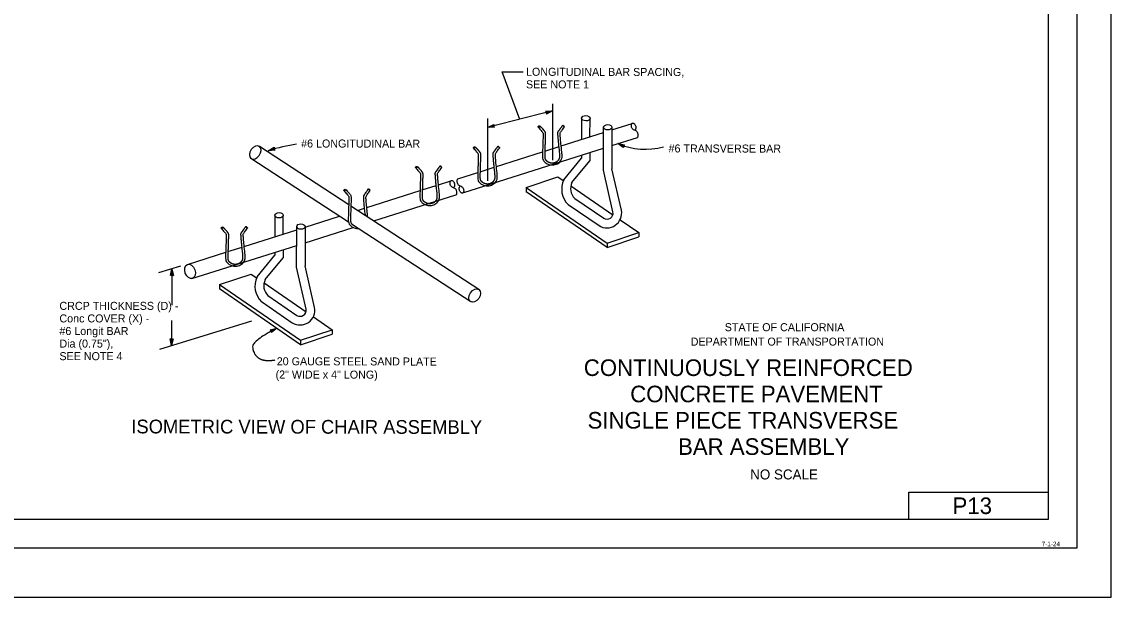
# Model space of a CAD drawing. Extents: x -893 to 867, y -474 to 712.
# Drawn here: x -86 to 867, y -474 to 29 of the extents above; entities that cross this region are included whole.
import ezdxf

# ---------------------------------------------------------------- set-up
doc = ezdxf.new("R2010")
doc.units = 0
for name, color, linetype in [('border_INSIDE-BORDER-anno', 7, 'Continuous'), ('border_PLOTTING-ELEMENTS', 7, 'Continuous'), ('border_rw_22x34_Cut_Lines', 7, 'Continuous'), ('border_SHEET', 7, 'Continuous'), ('border_WITHIN-BORDER-anno', 7, 'Continuous'), ('rd_PAVEMENT-anno', 7, 'Continuous'), ('STR_Misc Steel A', 7, 'Continuous'), ('STR_Misc Steel B', 7, 'Continuous'), ('STR_Misc Steel C', 7, 'Continuous'), ('STR_Reinforcement A', 7, 'Continuous'), ('STR_Reinforcement B', 7, 'Continuous')]:
    doc.layers.add(name, color=color, linetype=linetype)

msp = doc.modelspace()

# ---------------------------------------------------------------- linework, layer by layer
at = {"layer": 'border_PLOTTING-ELEMENTS'}
for points in [[(-893.46, -474.04), (866.54, -474.04), (866.54, 711.96), (-893.46, 711.96)], [(-863.46, 668.96), (836.54, 668.96), (836.54, -431.04), (-863.46, -431.04)]]:
    msp.add_lwpolyline(points, close=True, dxfattribs=at)
at = {"layer": 'border_rw_22x34_Cut_Lines'}
msp.add_lwpolyline([(-863.46, 668.96), (836.54, 668.96), (836.54, -431.04), (-863.46, -431.04)], close=True, dxfattribs=at)
at = {"layer": 'border_SHEET'}
for p, q in [((811.54, 643.95), (811.54, -406.05)), ((689.51, -406.05), (689.51, -382.05)), ((689.51, -382.05), (811.51, -382.05)), ((811.54, -406.05), (-813.46, -406.05))]:
    msp.add_line(p, q, dxfattribs=at)
at = {"layer": 'rd_PAVEMENT-anno'}
for p, q in [((333.91, -14.63), (352.34, -14.65)), ((349.37, -56.3), (333.91, -14.63)), ((378.1, -42.47), (378.02, -91.9)), ((321.24, -55.29), (321.14, -109.86)), ((378.09, -48.82), (321.22, -63.27)), ((52.88, -184.51), (33.61, -190.42)), ((45.14, -186.88), (45.09, -218.72)), ((114.93, -232.59), (34.35, -257.31)), ((45.06, -232.08), (45.03, -254.03))]:
    msp.add_line(p, q, dxfattribs=at)
for points in [[(372.04, -49), (378.09, -48.82), (372.69, -51.54), (372.81, -51.15), (376.76, -49.16), (372.33, -49.28), (372.62, -49.57), (375.45, -49.49), (372.92, -50.76), (373.04, -50.37), (374.14, -49.82), (372.91, -49.86), (373.13, -50.08), (372.69, -51.54), (373.13, -50.08)], [(327.27, -63.09), (321.22, -63.27), (326.63, -60.55), (326.51, -60.94), (322.55, -62.93), (326.98, -62.81), (326.7, -62.52), (323.86, -62.6), (326.39, -61.33), (326.27, -61.72), (325.18, -62.27), (326.41, -62.23), (326.18, -62.01), (326.63, -60.55), (326.18, -62.01)], [(135.52, -83.12), (129.48, -83.55), (134.76, -80.6), (134.66, -81), (130.79, -83.16), (135.21, -82.85), (134.92, -82.57), (132.08, -82.77), (134.56, -81.39), (134.46, -81.79), (133.39, -82.38), (134.61, -82.3), (134.38, -82.08), (134.76, -80.6), (134.38, -82.08)], [(440.03, -80.89), (435.11, -77.36), (441.06, -78.47), (440.73, -78.71), (436.37, -77.9), (439.97, -80.49), (439.92, -80.09), (437.61, -78.43), (440.4, -78.95), (440.07, -79.19), (438.86, -78.97), (439.86, -79.68), (439.82, -79.37), (441.06, -78.47), (439.82, -79.37)], [(43.97, -192.77), (45.3, -186.87), (46.6, -192.78), (46.25, -192.57), (45.3, -188.24), (44.32, -192.57), (44.67, -192.36), (45.29, -189.59), (45.9, -192.36), (45.55, -192.15), (45.29, -190.95), (45.02, -192.15), (45.29, -191.99), (46.6, -192.78), (45.29, -191.99)], [(131.19, -240.33), (137.05, -238.81), (132.39, -242.67), (132.42, -242.26), (135.83, -239.44), (131.54, -240.54), (131.88, -240.76), (134.63, -240.05), (132.44, -241.86), (132.47, -241.45), (133.42, -240.67), (132.23, -240.98), (132.49, -241.14), (132.39, -242.67), (132.49, -241.14)], [(46.35, -248.13), (45.03, -254.03), (43.73, -248.13), (44.08, -248.34), (45.02, -252.66), (46, -248.34), (45.66, -248.55), (45.03, -251.31), (44.42, -248.55), (44.77, -248.76), (45.04, -249.95), (45.31, -248.75), (45.03, -248.92), (43.73, -248.13), (45.03, -248.92)]]:
    msp.add_lwpolyline(points, close=True, dxfattribs=at)
msp.add_arc((459.09, -21.1), 61.16, 246.91382, 285.17046, dxfattribs=at)
msp.add_ellipse((130.66, -114.14), major_axis=(-71.68, -25.17), ratio=0.387828, start_param=4.243433, end_param=4.593376, dxfattribs=at)
msp.add_open_spline([(137.05, -238.81), (115.23, -249.97), (116.47, -260.63), (122.42, -266.34), (130.36, -267.33), (135.31, -266.58)], degree=2, dxfattribs=at)
at = {"layer": 'STR_Misc Steel A'}
for p, q in [((355.05, -115.73), (382.77, -106.48)), ((382.77, -106.48), (387.42, -109.68)), ((394.11, -114.28), (430.81, -139.51)), ((355.05, -115.73), (355.04, -119.57)), ((425.9, -168.28), (355.04, -119.57)), ((355.05, -115.73), (425.91, -164.44)), ((437.2, -143.9), (453.63, -155.19)), ((425.9, -168.28), (453.62, -159.02)), ((425.91, -164.44), (453.63, -155.19)), ((453.63, -155.19), (453.62, -159.02)), ((425.91, -164.44), (425.9, -168.28)), ((86.81, -200.65), (114.53, -191.4)), ((114.53, -191.4), (119.18, -194.59)), ((125.87, -199.19), (162.57, -224.42)), ((86.81, -200.65), (86.8, -204.48)), ((157.66, -253.19), (86.8, -204.48)), ((86.81, -200.65), (157.67, -249.36)), ((168.96, -228.81), (185.39, -240.11)), ((157.66, -253.19), (185.39, -243.94)), ((157.67, -249.36), (185.39, -240.11)), ((185.39, -240.11), (185.39, -243.94)), ((157.67, -249.36), (157.66, -253.19))]:
    msp.add_line(p, q, dxfattribs=at)
at = {"layer": 'STR_Misc Steel B'}
for p, q in [((403.55, -55.07), (403.55, -73.67)), ((410.82, -71.43), (410.85, -55.17)), ((422.6, -100.44), (422.67, -63.15)), ((429.96, -63.15), (429.96, -99.32)), ((410.78, -85.2), (410.78, -92.31)), ((388, -109), (403.55, -90.09)), ((395.09, -111.41), (410.78, -92.31)), ((403.55, -87.49), (403.55, -90.09)), ((430.89, -137.11), (422.6, -100.44)), ((438.32, -135.66), (429.96, -99.32)), ((391.88, -130.58), (418.74, -149.04)), ((397.48, -125.24), (422.79, -142.64)), ((135.31, -139.99), (135.31, -158.58)), ((142.58, -156.34), (142.61, -140.08)), ((154.36, -185.35), (154.43, -149.8)), ((161.72, -150.39), (161.72, -184.23)), ((142.54, -170.11), (142.54, -177.23)), ((119.76, -193.92), (135.31, -175)), ((126.85, -196.32), (142.54, -177.23)), ((135.31, -172.4), (135.31, -175)), ((162.65, -222.02), (154.36, -185.35)), ((170.09, -220.57), (161.72, -184.23)), ((123.64, -215.49), (150.5, -233.95)), ((129.24, -210.16), (154.55, -227.56))]:
    msp.add_line(p, q, dxfattribs=at)
for centre, radius, start, end in [((404.66, -117.24), 18.59, 153.69493, 226.27407), ((405.83, -116.68), 11.96, 153.8536, 225.72415), ((425.65, -138.13), 12.91, 237.65984, 11.04812), ((425.65, -138.13), 5.34, 237.65984, 11.04812), ((136.43, -202.15), 18.59, 153.69493, 226.27407), ((137.59, -201.59), 11.96, 153.8536, 225.72415), ((157.41, -223.04), 12.91, 237.65984, 11.04812), ((157.41, -223.04), 5.34, 237.65984, 11.04812)]:
    msp.add_arc(centre, radius, start, end, dxfattribs=at)
for centre in [(407.2, -55.12), (426.31, -63.1), (138.96, -140.04), (158.08, -149.89)]:
    msp.add_ellipse(centre, major_axis=(3.65, -0.05), ratio=0.642398, dxfattribs=at)
at = {"layer": 'STR_Misc Steel C'}
for centre, major_axis, ratio in [((366.27, -62.4), (0.802, 0.458), 0.585702), ((387.75, -61.95), (0.732, -0.676), 0.120518), ((309.63, -80.68), (0.802, 0.458), 0.585702), ((331.11, -80.23), (0.732, -0.676), 0.120518), ((259.09, -97.88), (0.802, 0.458), 0.585702), ((280.57, -97.43), (0.732, -0.676), 0.120518), ((196.46, -117.98), (0.802, 0.458), 0.585702), ((217.94, -117.53), (0.732, -0.676), 0.120518), ((89.19, -150.93), (0.802, 0.458), 0.585702), ((110.67, -150.48), (0.732, -0.676), 0.120518)]:
    msp.add_ellipse(centre, major_axis=major_axis, ratio=ratio, dxfattribs=at)
for points, degree in [([(365.46, -62.86), (366.61, -64.2), (368.42, -66.15), (369.12, -67.19), (369.77, -68.03), (369.82, -68.39), (369.85, -69.37), (369.8, -72.19), (369.53, -79), (369.52, -80.76), (369.3, -86.74), (369.3, -88.84), (369.53, -91.35), (370.53, -92.91), (371.7, -93.87), (373.14, -94.97), (375.55, -95.92), (377.59, -96.09), (379.24, -96.04), (381.51, -95.41), (383.22, -94.44), (384.91, -93.04), (385.8, -91.39), (386.26, -90.12), (386.5, -88.7), (386.33, -85.45), (385.33, -77.09), (384.92, -71.82), (384.72, -69.55), (384.66, -67.81), (385.49, -66.9), (386.42, -65.44), (386.99, -64.71), (388.49, -62.62)], 3), ([(366.93, -61.87), (367.98, -62.84), (369.94, -64.95), (370.68, -66.06), (371.62, -67.27), (371.74, -68.23), (371.78, -69.35), (371.72, -72.25), (371.45, -79.04), (371.45, -80.8), (371.22, -86.78), (371.22, -88.75), (371.41, -90.7), (371.99, -91.61), (372.9, -92.36), (374.1, -93.28), (376, -94.03), (377.64, -94.16), (378.95, -94.12), (380.77, -93.62), (382.12, -92.85), (383.39, -91.8), (384.04, -90.6), (384.39, -89.62), (384.56, -88.59), (384.42, -85.62), (383.41, -77.28), (383, -71.98), (382.8, -69.67), (382.71, -67.1), (383.95, -65.73), (384.86, -64.31), (385.47, -63.53), (387.01, -61.27)], 2), ([(308.83, -81.14), (309.98, -82.48), (311.79, -84.43), (312.49, -85.47), (313.14, -86.31), (313.18, -86.67), (313.22, -87.65), (313.17, -90.47), (312.89, -97.28), (312.89, -99.05), (312.66, -105.02), (312.66, -107.12), (312.9, -109.63), (313.89, -111.19), (315.07, -112.15), (316.51, -113.25), (318.92, -114.2), (320.96, -114.37), (322.61, -114.32), (324.88, -113.69), (326.59, -112.72), (328.28, -111.32), (329.17, -109.67), (329.63, -108.4), (329.86, -106.98), (329.7, -103.73), (328.69, -95.37), (328.29, -90.1), (328.09, -87.83), (328.03, -86.09), (328.85, -85.18), (329.79, -83.72), (330.35, -83), (331.86, -80.9)], 3), ([(310.3, -80.15), (311.34, -81.12), (313.31, -83.23), (314.05, -84.34), (314.99, -85.55), (315.1, -86.51), (315.15, -87.63), (315.09, -90.53), (314.82, -97.32), (314.82, -99.08), (314.59, -105.06), (314.59, -107.03), (314.77, -108.98), (315.35, -109.89), (316.26, -110.64), (317.47, -111.56), (319.36, -112.31), (321, -112.44), (322.32, -112.4), (324.14, -111.9), (325.49, -111.13), (326.76, -110.08), (327.4, -108.88), (327.76, -107.9), (327.93, -106.87), (327.78, -103.9), (326.78, -95.56), (326.37, -90.26), (326.16, -87.95), (326.08, -85.38), (327.32, -84.01), (328.23, -82.59), (328.84, -81.81), (330.38, -79.55)], 2), ([(258.29, -98.34), (259.44, -99.69), (261.25, -101.63), (261.95, -102.68), (262.6, -103.52), (262.64, -103.87), (262.68, -104.85), (262.63, -107.68), (262.35, -114.49), (262.35, -116.25), (262.12, -122.23), (262.12, -124.33), (262.36, -126.83), (263.35, -128.39), (264.53, -129.35), (265.97, -130.46), (268.38, -131.41), (270.42, -131.58), (272.07, -131.52), (274.34, -130.9), (276.05, -129.93), (277.74, -128.53), (278.63, -126.87), (279.09, -125.6), (279.32, -124.19), (279.16, -120.94), (278.15, -112.57), (277.75, -107.31), (277.55, -105.04), (277.49, -103.3), (278.31, -102.39), (279.25, -100.93), (279.81, -100.2), (281.32, -98.1)], 3), ([(259.76, -97.35), (260.8, -98.32), (262.77, -100.43), (263.51, -101.55), (264.45, -102.76), (264.56, -103.72), (264.61, -104.84), (264.55, -107.74), (264.28, -114.53), (264.28, -116.29), (264.05, -122.27), (264.05, -124.24), (264.23, -126.19), (264.81, -127.1), (265.72, -127.84), (266.93, -128.76), (268.82, -129.51), (270.46, -129.65), (271.78, -129.6), (273.6, -129.1), (274.95, -128.34), (276.22, -127.29), (276.86, -126.08), (277.22, -125.11), (277.39, -124.08), (277.24, -121.1), (276.24, -112.76), (275.83, -107.46), (275.62, -105.15), (275.54, -102.58), (276.78, -101.21), (277.69, -99.79), (278.3, -99.01), (279.84, -96.76)], 2), ([(195.66, -118.44), (196.81, -119.78), (198.62, -121.73), (199.31, -122.77), (199.97, -123.61), (200.01, -123.97), (200.05, -124.95), (199.99, -127.78), (199.72, -134.58), (199.72, -136.35), (199.49, -142.33), (199.49, -144.42), (199.73, -146.93), (200.72, -148.49), (201.9, -149.45), (203.34, -150.55), (205.75, -151.5), (207.4, -151.64), (208.24, -151.65), (208.49, -151.64)], 3), ([(197.13, -117.45), (198.17, -118.42), (200.13, -120.53), (200.88, -121.65), (201.81, -122.85), (201.93, -123.82), (201.97, -124.93), (201.92, -127.83), (201.65, -134.63), (201.64, -136.39), (201.42, -142.36), (201.42, -144.33), (201.6, -146.29), (202.06, -147.01), (202.44, -147.38), (202.73, -147.94)], 3), ([(214.49, -140.1), (214.48, -140.46), (214.29, -138.53), (213.6, -132.86), (213.2, -127.56), (212.99, -125.25), (212.91, -122.68), (214.15, -121.31), (215.06, -119.89), (215.66, -119.11), (217.21, -116.85)], 3), ([(216.48, -141.46), (216.52, -141.58), (216.33, -139.35), (215.52, -132.67), (215.12, -127.4), (214.92, -125.13), (214.86, -123.4), (215.68, -122.48), (216.62, -121.02), (217.18, -120.3), (218.69, -118.2)], 3), ([(88.39, -151.39), (89.54, -152.74), (91.35, -154.68), (92.05, -155.72), (92.7, -156.57), (92.74, -156.92), (92.78, -157.9), (92.73, -160.73), (92.45, -167.54), (92.45, -169.3), (92.22, -175.28), (92.22, -177.38), (92.46, -179.88), (93.45, -181.44), (94.63, -182.4), (96.07, -183.51), (98.48, -184.46), (100.52, -184.63), (102.17, -184.57), (104.44, -183.95), (106.15, -182.98), (107.84, -181.58), (108.73, -179.92), (109.19, -178.65), (109.42, -177.24), (109.26, -173.99), (108.25, -165.62), (107.85, -160.35), (107.65, -158.09), (107.59, -156.35), (108.41, -155.44), (109.35, -153.98), (109.91, -153.25), (111.42, -151.15)], 3), ([(89.86, -150.4), (90.9, -151.37), (92.87, -153.48), (93.61, -154.6), (94.55, -155.8), (94.66, -156.77), (94.7, -157.89), (94.65, -160.78), (94.38, -167.58), (94.37, -169.34), (94.15, -175.32), (94.15, -177.29), (94.33, -179.24), (94.91, -180.15), (95.82, -180.89), (97.03, -181.81), (98.92, -182.56), (100.56, -182.7), (101.88, -182.65), (103.7, -182.15), (105.05, -181.38), (106.32, -180.33), (106.96, -179.13), (107.32, -178.16), (107.49, -177.12), (107.34, -174.15), (106.34, -165.81), (105.93, -160.51), (105.72, -158.2), (105.64, -155.63), (106.88, -154.26), (107.79, -152.84), (108.4, -152.06), (109.94, -149.81)], 2)]:
    msp.add_open_spline(points, degree=degree, dxfattribs=at)
at = {"layer": 'STR_Reinforcement A'}
for p, q in [((429.96, -65.36), (447.66, -59.71)), ((385.62, -79.41), (422.66, -67.67)), ((429.94, -79), (452.25, -71.93)), ((300.44, -120.2), (422.64, -81.32)), ((328.95, -97.38), (369.38, -84.56)), ((371.33, -83.95), (383.75, -80.01)), ((295.37, -108.03), (312.76, -102.51)), ((314.71, -101.89), (327.01, -98)), ((264.21, -117.81), (276.4, -113.92)), ((278.28, -113.32), (289.25, -109.82)), ((215.63, -133.31), (262.26, -118.43)), ((221.71, -145.01), (293.58, -122.23)), ((161.72, -150.39), (191.77, -140.87)), ((207.67, -135.86), (213.76, -133.91)), ((161.7, -164.04), (203.81, -150.69)), ((108.47, -167.27), (154.42, -152.71)), ((62.84, -195.38), (154.4, -166.35)), ((94.28, -171.77), (106.6, -167.87)), ((58.86, -183), (92.33, -172.39))]:
    msp.add_line(p, q, dxfattribs=at)
for points in [[(452.08, -72.01), (452.25, -71.93), (452.55, -71.67), (452.76, -71.31), (452.89, -70.93), (452.97, -70.45), (452.98, -69.83), (452.9, -69.14), (452.76, -68.55), (452.54, -67.91), (452.2, -67.31), (451.76, -66.76), (451.18, -66.27), (450.72, -65.99), (450.07, -65.72), (449.36, -65.48), (448.82, -65.19), (448.19, -64.67), (447.73, -64.07), (447.49, -63.65), (447.21, -62.85), (447.07, -62.18), (447.02, -61.57), (447.03, -61.07), (447.13, -60.53), (447.31, -60.06), (447.49, -59.78), (447.71, -59.57), (448.03, -59.46), (448.37, -59.37), (448.67, -59.41), (448.93, -59.51), (449.3, -59.73), (449.65, -60.05), (449.88, -60.3), (450.18, -60.72), (450.44, -61.2), (450.67, -61.7), (450.81, -62.12), (450.92, -62.67), (450.96, -63.11), (450.93, -63.62), (450.92, -63.87), (450.82, -64.22), (450.73, -64.51), (450.55, -64.94), (450.36, -65.27), (450.2, -65.52), (450.06, -65.7)], [(293.58, -122.23), (293.75, -122.16), (294.05, -121.89), (294.27, -121.53), (294.39, -121.15), (294.47, -120.67), (294.48, -120.05), (294.4, -119.36), (294.26, -118.77), (294.04, -118.13), (293.71, -117.53), (293.26, -116.99), (292.69, -116.5), (292.22, -116.21), (291.58, -115.94), (290.87, -115.71), (290.32, -115.41), (289.7, -114.89), (289.23, -114.3), (288.99, -113.87), (288.71, -113.08), (288.57, -112.4), (288.52, -111.79), (288.54, -111.3), (288.63, -110.75), (288.82, -110.28), (289, -110.01), (289.22, -109.8), (289.53, -109.68), (289.87, -109.59), (290.17, -109.64), (290.43, -109.73), (290.8, -109.96), (291.16, -110.27), (291.38, -110.53), (291.68, -110.94), (291.95, -111.42), (292.17, -111.92), (292.31, -112.35), (292.43, -112.89), (292.46, -113.33), (292.44, -113.84), (292.42, -114.09), (292.32, -114.45), (292.23, -114.74), (292.05, -115.16), (291.87, -115.5), (291.7, -115.74), (291.56, -115.92)], [(295.37, -108.03), (295.2, -108.1), (294.9, -108.36), (294.68, -108.72), (294.56, -109.1), (294.48, -109.59), (294.47, -110.21), (294.55, -110.89), (294.69, -111.48), (294.91, -112.13), (295.24, -112.72), (295.69, -113.27), (296.26, -113.76), (296.73, -114.04), (297.37, -114.31), (298.08, -114.55), (298.63, -114.85), (299.25, -115.37), (299.72, -115.96), (299.96, -116.38), (300.24, -117.18), (300.38, -117.85), (300.43, -118.46), (300.41, -118.96), (300.32, -119.5), (300.13, -119.98), (299.95, -120.25), (299.73, -120.46), (299.42, -120.57), (299.08, -120.67), (298.78, -120.62), (298.52, -120.52), (298.15, -120.3), (297.79, -119.98), (297.57, -119.73), (297.27, -119.31), (297, -118.84), (296.78, -118.33), (296.64, -117.91), (296.52, -117.37), (296.49, -116.92), (296.51, -116.41), (296.53, -116.16), (296.63, -115.81), (296.72, -115.52), (296.9, -115.1), (297.08, -114.76), (297.25, -114.52), (297.39, -114.33)]]:
    msp.add_lwpolyline(points, dxfattribs=at)
msp.add_ellipse((61.12, -189.11), major_axis=(-2.25, 6.11), ratio=0.673149, dxfattribs=at)
at = {"layer": 'STR_Reinforcement B'}
for p, q in [((199.87, -130.77), (121.78, -79.84)), ((199.68, -146.03), (114.24, -90.33)), ((313.63, -204.97), (201.76, -132)), ((306.61, -215.73), (202.42, -147.81))]:
    msp.add_line(p, q, dxfattribs=at)
for start_param, end_param in [(3.157524, 6.20774), (0, 3.100156)]:
    msp.add_ellipse((118.17, -85.2), major_axis=(-3.66, -5.3), ratio=0.672313, start_param=start_param, end_param=end_param, dxfattribs=at)
msp.add_ellipse((310.02, -210.27), major_axis=(-3.66, -5.3), ratio=0.672313, dxfattribs=at)

# ---------------------------------------------------------------- texts
at = {"layer": 'border_INSIDE-BORDER-anno'}
for s, height, p in [('STATE OF CALIFORNIA', 7, (528.67, -241.4)), ('DEPARTMENT OF TRANSPORTATION', 7, (498.89, -254.01)), ('CONTINUOUSLY REINFORCED ', 14.5, (405.42, -280.56)), ('CONCRETE PAVEMENT ', 14.5, (446, -303.56)), ('SINGLE PIECE TRANSVERSE', 14.5, (408.73, -326.56)), ('BAR ASSEMBLY', 14.5, (487.82, -349.56)), ('NO SCALE', 8.75, (550.9, -371.04))]:
    msp.add_text(s, height=height, dxfattribs=at).set_placement(p)
at = {"layer": 'border_WITHIN-BORDER-anno'}
for s, height, p in [('P13', 14.5, (727.82, -401.3)), ('7-1-24', 4, (805.79, -429.47))]:
    msp.add_text(s, height=height, dxfattribs=at).set_placement(p)
at = {"layer": 'rd_PAVEMENT-anno'}
for s, height, p in [('LONGITUDINAL BAR SPACING,', 6.9999, (354.89, -18.02)), ('SEE NOTE 1', 7, (354.87, -29.02)), ('#6 LONGITUDINAL BAR', 7, (158.27, -80.74)), ('#6 TRANSVERSE BAR', 7, (479.53, -85.06)), ('20 GAUGE STEEL SAND PLATE', 7, (136.96, -271.2)), ('(2" WIDE x 4" LONG)', 7, (135.93, -282.76)), ('ISOMETRIC VIEW OF CHAIR ASSEMBLY', 12, (9.83, -330.73))]:
    msp.add_text(s, height=height, rotation=359.9, dxfattribs=at).set_placement(p)
for s, height, p in [('CRCP THICKNESS (D) -', 6.9999, (-53.04, -222.73)), ('Conc COVER (X) -', 6.9999, (-53.04, -233.73)), ('#6 Longit BAR', 6.9999, (-53.04, -244.73)), ('Dia (0.75"),', 6.9999, (-53.04, -255.73)), ('SEE NOTE 4', 7, (-53.04, -266.73))]:
    msp.add_text(s, height=height, dxfattribs=at).set_placement(p)

doc.saveas('drawing.dxf')
